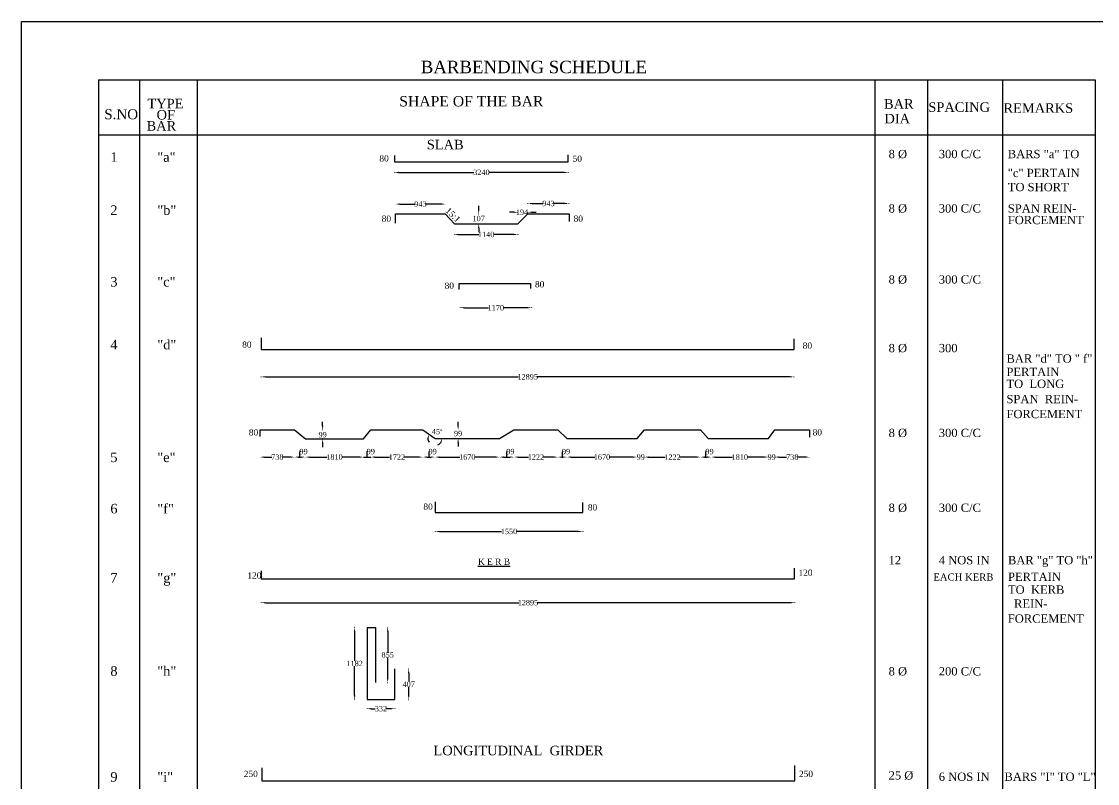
# Model space of a CAD drawing. Header units: millimetres. Extents: x -441803 to -394169, y 1318 to 37971.
# Drawn here: x -441803 to -415760, y 19520 to 37971 of the extents above; entities that cross this region are included whole.
import ezdxf

# ---------------------------------------------------------------- set-up
doc = ezdxf.new("R2010")
doc.units = ezdxf.units.MM
doc.header["$MEASUREMENT"] = 0
for name, color, linetype in [('DIM', 5, 'Continuous'), ('DWG.LINE', 10, 'Continuous'), ('TEXT', 7, 'Continuous')]:
    doc.layers.add(name, color=color, linetype=linetype)
doc.layers.add('TITLE', color=7, linetype='Continuous', lineweight=30)
doc.styles.get("Standard").update_dxf_attribs({"font": 'TIMES.TTF', "height": 130})
doc.dimstyles.get("Standard").update_dxf_attribs({"dimtxt": 130, "dimasz": 100, "dimexe": 0.18, "dimexo": 0.0625, "dimgap": 0.09, "dimtad": 0, "dimtih": 1, "dimtoh": 1, "dimdec": 0, "dimzin": 0, "dimdsep": 46, "dimtxsty": 'Standard', "dimcen": 300, "dimclrd": 5, "dimclre": 5, "dimclrt": 4, "dimadec": 0, "dimazin": 0, "dimtfac": 1, "dimtdec": 0, "dimtofl": 0, "dimtmove": 0, "dimatfit": 3, "dimfxl": 5, "dimfxlon": 1, "dimtolj": 1, "dimtzin": 0, "dimarcsym": 0})

# ---------------------------------------------------------------- blocks, each defined once
blk = doc.blocks.new('*D52')
at = {"layer": 'Defpoints', "color": 0, "ltscale": 0.2}
for p in [(-432775, 34574), (-428570, 34574), (-428570, 34317)]:
    blk.add_point(p, dxfattribs=at)
at = {"layer": 'DIM', "color": 5, "lineweight": -2, "ltscale": 0.2}
for p, q in [((-432775, 34322), (-432775, 34316)), ((-432675, 34317), (-430857, 34317)), ((-428670, 34317), (-430488, 34317)), ((-428570, 34322), (-428570, 34316))]:
    blk.add_line(p, q, dxfattribs=at)
at = {"layer": 'DIM', "color": 5, "ltscale": 0.2}
for points in [[(-432675, 34333), (-432675, 34300), (-432775, 34317)], [(-428670, 34333), (-428670, 34300), (-428570, 34317)]]:
    blk.add_solid(points, dxfattribs=at)
at = {"layer": 'DIM', "color": 4, "ltscale": 0.2, "insert": (-430672, 34317), "char_height": 130, "attachment_point": 5}
blk.add_mtext('\\A1;3240', dxfattribs=at)
blk = doc.blocks.new('*D53')
at = {"layer": 'Defpoints', "color": 0, "ltscale": 0.2}
for p in [(-431546, 33551), (-432750, 33310), (-431546, 33310)]:
    blk.add_point(p, dxfattribs=at)
at = {"layer": 'DIM', "color": 5, "lineweight": -2, "ltscale": 0.2}
for p, q in [((-432750, 33546), (-432750, 33551)), ((-432650, 33551), (-432280, 33551)), ((-431646, 33551), (-432016, 33551)), ((-431546, 33546), (-431546, 33551))]:
    blk.add_line(p, q, dxfattribs=at)
at = {"layer": 'DIM', "color": 5, "ltscale": 0.2}
for points in [[(-432650, 33567), (-432650, 33534), (-432750, 33551)], [(-431646, 33567), (-431646, 33534), (-431546, 33551)]]:
    blk.add_solid(points, dxfattribs=at)
at = {"layer": 'DIM', "color": 4, "ltscale": 0.2, "insert": (-432148, 33551), "char_height": 130, "attachment_point": 5}
blk.add_mtext('\\A1;943', dxfattribs=at)
blk = doc.blocks.new('*D54')
at = {"layer": 'Defpoints', "color": 0, "ltscale": 0.2}
for p in [(-431326, 33070), (-429788, 33070), (-429788, 32813)]:
    blk.add_point(p, dxfattribs=at)
at = {"layer": 'DIM', "color": 5, "lineweight": -2, "ltscale": 0.2}
for p, q in [((-431326, 32818), (-431326, 32813)), ((-429788, 32818), (-429788, 32813)), ((-431226, 32813), (-430734, 32813)), ((-429888, 32813), (-430380, 32813))]:
    blk.add_line(p, q, dxfattribs=at)
at = {"layer": 'DIM', "color": 5, "ltscale": 0.2}
for points in [[(-431226, 32830), (-431226, 32796), (-431326, 32813)], [(-429888, 32830), (-429888, 32796), (-429788, 32813)]]:
    blk.add_solid(points, dxfattribs=at)
at = {"layer": 'DIM', "color": 4, "ltscale": 0.2, "insert": (-430557, 32813), "char_height": 130, "attachment_point": 5}
blk.add_mtext('\\A1;1140', dxfattribs=at)
blk = doc.blocks.new('*D55')
at = {"layer": 'Defpoints', "color": 0, "ltscale": 0.2}
for p in [(-428550, 33564), (-429547, 33310), (-428550, 33310)]:
    blk.add_point(p, dxfattribs=at)
at = {"layer": 'DIM', "color": 5, "lineweight": -2, "ltscale": 0.2}
for p, q in [((-429547, 33559), (-429547, 33564)), ((-429447, 33564), (-429181, 33564)), ((-428650, 33564), (-428916, 33564)), ((-428550, 33559), (-428550, 33564))]:
    blk.add_line(p, q, dxfattribs=at)
at = {"layer": 'DIM', "color": 5, "ltscale": 0.2}
for points in [[(-429447, 33581), (-429447, 33548), (-429547, 33564)], [(-428650, 33581), (-428650, 33548), (-428550, 33564)]]:
    blk.add_solid(points, dxfattribs=at)
at = {"layer": 'DIM', "color": 4, "ltscale": 0.2, "insert": (-429049, 33564), "char_height": 130, "attachment_point": 5}
blk.add_mtext('\\A1;943', dxfattribs=at)
blk = doc.blocks.new('*D56')
at = {"layer": 'Defpoints', "color": 0, "ltscale": 0.2}
for p in [(-430757, 33310), (-430737, 33310), (-430757, 33070)]:
    blk.add_point(p, dxfattribs=at)
at = {"layer": 'DIM', "color": 5, "lineweight": -2, "ltscale": 0.2}
for p, q in [((-430737, 33410), (-430737, 33510)), ((-430742, 33310), (-430737, 33310)), ((-430742, 33070), (-430737, 33070)), ((-430737, 32970), (-430737, 32870))]:
    blk.add_line(p, q, dxfattribs=at)
at = {"layer": 'DIM', "color": 5, "ltscale": 0.2}
for points in [[(-430754, 33410), (-430721, 33410), (-430737, 33310)], [(-430754, 32970), (-430721, 32970), (-430737, 33070)]]:
    blk.add_solid(points, dxfattribs=at)
at = {"layer": 'DIM', "color": 4, "ltscale": 0.2, "insert": (-430737, 33200), "char_height": 130, "attachment_point": 5}
blk.add_mtext('\\A1;107', dxfattribs=at)
blk = doc.blocks.new('*D57')
at = {"layer": 'Defpoints', "color": 0, "ltscale": 0.2}
for p in [(-429547, 33353), (-429788, 33310), (-429547, 33310)]:
    blk.add_point(p, dxfattribs=at)
at = {"layer": 'DIM', "color": 5, "lineweight": -2, "ltscale": 0.2}
for p, q in [((-429888, 33353), (-429988, 33353)), ((-429788, 33348), (-429788, 33353)), ((-429547, 33348), (-429547, 33353)), ((-429447, 33353), (-429347, 33353))]:
    blk.add_line(p, q, dxfattribs=at)
at = {"layer": 'DIM', "color": 5, "ltscale": 0.2}
for points in [[(-429888, 33369), (-429888, 33336), (-429788, 33353)], [(-429447, 33369), (-429447, 33336), (-429547, 33353)]]:
    blk.add_solid(points, dxfattribs=at)
at = {"layer": 'DIM', "color": 4, "ltscale": 0.2, "insert": (-429688, 33353), "char_height": 130, "attachment_point": 5}
blk.add_mtext('\\A1;194', dxfattribs=at)
blk = doc.blocks.new('*D2')
at = {"layer": 'Defpoints', "color": 0, "ltscale": 0.2}
for p in [(-431182, 31065), (-429461, 31065), (-429461, 31041)]:
    blk.add_point(p, dxfattribs=at)
at = {"layer": 'DIM', "color": 5, "lineweight": -2, "ltscale": 0.2}
for p, q in [((-431182, 31046), (-431182, 31040)), ((-431082, 31041), (-430499, 31041)), ((-429561, 31041), (-430144, 31041)), ((-429461, 31046), (-429461, 31040))]:
    blk.add_line(p, q, dxfattribs=at)
at = {"layer": 'DIM', "color": 5, "ltscale": 0.2}
for points in [[(-431082, 31057), (-431082, 31024), (-431182, 31041)], [(-429561, 31057), (-429561, 31024), (-429461, 31041)]]:
    blk.add_solid(points, dxfattribs=at)
at = {"layer": 'DIM', "color": 4, "ltscale": 0.2, "insert": (-430322, 31041), "char_height": 130, "attachment_point": 5}
blk.add_mtext('\\A1;1170', dxfattribs=at)
blk = doc.blocks.new('*D3')
at = {"layer": 'Defpoints', "color": 0, "ltscale": 0.2}
for p in [(-436000, 29344), (-423105, 29366), (-423105, 29344)]:
    blk.add_point(p, dxfattribs=at)
at = {"layer": 'DIM', "color": 5, "lineweight": -2, "ltscale": 0.2}
for p, q in [((-436000, 29361), (-436000, 29367)), ((-435900, 29366), (-429775, 29366)), ((-423205, 29366), (-429330, 29366)), ((-423105, 29361), (-423105, 29367))]:
    blk.add_line(p, q, dxfattribs=at)
at = {"layer": 'DIM', "color": 5, "ltscale": 0.2}
for points in [[(-435900, 29383), (-435900, 29350), (-436000, 29366)], [(-423205, 29383), (-423205, 29350), (-423105, 29366)]]:
    blk.add_solid(points, dxfattribs=at)
at = {"layer": 'DIM', "color": 4, "ltscale": 0.2, "insert": (-429552, 29366), "char_height": 130, "attachment_point": 5}
blk.add_mtext('\\A1;12895', dxfattribs=at)
blk = doc.blocks.new('*D4')
at = {"layer": 'Defpoints', "color": 0, "ltscale": 0.2}
for p in [(-436025, 27420), (-435197, 27424), (-435197, 27420)]:
    blk.add_point(p, dxfattribs=at)
at = {"layer": 'DIM', "color": 5, "lineweight": -2, "ltscale": 0.2}
for p, q in [((-436025, 27420), (-436025, 27424)), ((-435925, 27424), (-435746, 27424)), ((-435297, 27424), (-435476, 27424)), ((-435197, 27420), (-435197, 27424))]:
    blk.add_line(p, q, dxfattribs=at)
at = {"layer": 'DIM', "color": 5, "ltscale": 0.2}
for points in [[(-435925, 27440), (-435925, 27407), (-436025, 27424)], [(-435297, 27440), (-435297, 27407), (-435197, 27424)]]:
    blk.add_solid(points, dxfattribs=at)
at = {"layer": 'DIM', "color": 4, "ltscale": 0.2, "insert": (-435611, 27424), "char_height": 130, "attachment_point": 5}
blk.add_mtext('\\A1;738', dxfattribs=at)
blk = doc.blocks.new('*D5')
at = {"layer": 'Defpoints', "color": 0, "ltscale": 0.2}
for p in [(-435197, 27420), (-434933, 27424), (-434933, 27405)]:
    blk.add_point(p, dxfattribs=at)
at = {"layer": 'DIM', "color": 5, "lineweight": -2, "ltscale": 0.2}
for p, q in [((-435197, 27420), (-435197, 27424)), ((-435097, 27424), (-435033, 27424)), ((-435065, 27424), (-435065, 27557)), ((-435065, 27557), (-435065, 27557)), ((-434933, 27419), (-434933, 27424))]:
    blk.add_line(p, q, dxfattribs=at)
at = {"layer": 'DIM', "color": 5, "ltscale": 0.2}
for points in [[(-435097, 27440), (-435097, 27407), (-435197, 27424)], [(-435033, 27440), (-435033, 27407), (-434933, 27424)]]:
    blk.add_solid(points, dxfattribs=at)
at = {"layer": 'DIM', "color": 4, "ltscale": 0.2, "insert": (-434976, 27557), "char_height": 130, "attachment_point": 5}
blk.add_mtext('\\A1;99', dxfattribs=at)
blk = doc.blocks.new('*D6')
at = {"layer": 'Defpoints', "color": 0, "ltscale": 0.2}
for p in [(-434933, 27405), (-433523, 27424), (-433523, 27409)]:
    blk.add_point(p, dxfattribs=at)
at = {"layer": 'DIM', "color": 5, "lineweight": -2, "ltscale": 0.2}
for p, q in [((-434933, 27419), (-434933, 27424)), ((-434833, 27424), (-434405, 27424)), ((-433623, 27424), (-434051, 27424)), ((-433523, 27419), (-433523, 27424))]:
    blk.add_line(p, q, dxfattribs=at)
at = {"layer": 'DIM', "color": 5, "ltscale": 0.2}
for points in [[(-434833, 27440), (-434833, 27407), (-434933, 27424)], [(-433623, 27440), (-433623, 27407), (-433523, 27424)]]:
    blk.add_solid(points, dxfattribs=at)
at = {"layer": 'DIM', "color": 4, "ltscale": 0.2, "insert": (-434228, 27424), "char_height": 130, "attachment_point": 5}
blk.add_mtext('\\A1;1810', dxfattribs=at)
blk = doc.blocks.new('*D7')
at = {"layer": 'Defpoints', "color": 0, "ltscale": 0.2}
for p in [(-433523, 27409), (-433349, 27424), (-433349, 27419)]:
    blk.add_point(p, dxfattribs=at)
at = {"layer": 'DIM', "color": 5, "lineweight": -2, "ltscale": 0.2}
for p, q in [((-433623, 27424), (-433723, 27424)), ((-433523, 27419), (-433523, 27424)), ((-433523, 27424), (-433349, 27424)), ((-433436, 27424), (-433436, 27557)), ((-433436, 27557), (-433436, 27557)), ((-433349, 27419), (-433349, 27424)), ((-433249, 27424), (-433149, 27424))]:
    blk.add_line(p, q, dxfattribs=at)
at = {"layer": 'DIM', "color": 5, "ltscale": 0.2}
for points in [[(-433623, 27440), (-433623, 27407), (-433523, 27424)], [(-433249, 27440), (-433249, 27407), (-433349, 27424)]]:
    blk.add_solid(points, dxfattribs=at)
at = {"layer": 'DIM', "color": 4, "ltscale": 0.2, "insert": (-433348, 27557), "char_height": 130, "attachment_point": 5}
blk.add_mtext('\\A1;99', dxfattribs=at)
blk = doc.blocks.new('*D8')
at = {"layer": 'Defpoints', "color": 0, "ltscale": 0.2}
for p in [(-433349, 27419), (-432087, 27424), (-432087, 27352)]:
    blk.add_point(p, dxfattribs=at)
at = {"layer": 'DIM', "color": 5, "lineweight": -2, "ltscale": 0.2}
for p, q in [((-433349, 27419), (-433349, 27424)), ((-433249, 27424), (-432895, 27424)), ((-432187, 27424), (-432541, 27424)), ((-432087, 27419), (-432087, 27424))]:
    blk.add_line(p, q, dxfattribs=at)
at = {"layer": 'DIM', "color": 5, "ltscale": 0.2}
for points in [[(-433249, 27440), (-433249, 27407), (-433349, 27424)], [(-432187, 27440), (-432187, 27407), (-432087, 27424)]]:
    blk.add_solid(points, dxfattribs=at)
at = {"layer": 'DIM', "color": 4, "ltscale": 0.2, "insert": (-432718, 27424), "char_height": 130, "attachment_point": 5}
blk.add_mtext('\\A1;1722', dxfattribs=at)
blk = doc.blocks.new('*D9')
at = {"layer": 'Defpoints', "color": 0, "ltscale": 0.2}
for p in [(-432087, 27352), (-431794, 27424), (-431794, 27336)]:
    blk.add_point(p, dxfattribs=at)
at = {"layer": 'DIM', "color": 5, "lineweight": -2, "ltscale": 0.2}
for p, q in [((-432087, 27419), (-432087, 27424)), ((-431987, 27424), (-431894, 27424)), ((-431940, 27424), (-431940, 27557)), ((-431940, 27557), (-431940, 27557)), ((-431794, 27419), (-431794, 27424))]:
    blk.add_line(p, q, dxfattribs=at)
at = {"layer": 'DIM', "color": 5, "ltscale": 0.2}
for points in [[(-431987, 27440), (-431987, 27407), (-432087, 27424)], [(-431894, 27440), (-431894, 27407), (-431794, 27424)]]:
    blk.add_solid(points, dxfattribs=at)
at = {"layer": 'DIM', "color": 4, "ltscale": 0.2, "insert": (-431852, 27557), "char_height": 130, "attachment_point": 5}
blk.add_mtext('\\A1;99', dxfattribs=at)
blk = doc.blocks.new('*D10')
at = {"layer": 'Defpoints', "color": 0, "ltscale": 0.2}
for p in [(-430234, 27424), (-431794, 27336), (-430234, 27344)]:
    blk.add_point(p, dxfattribs=at)
at = {"layer": 'DIM', "color": 5, "lineweight": -2, "ltscale": 0.2}
for p, q in [((-431794, 27419), (-431794, 27424)), ((-431694, 27424), (-431192, 27424)), ((-430334, 27424), (-430837, 27424)), ((-430234, 27419), (-430234, 27424))]:
    blk.add_line(p, q, dxfattribs=at)
at = {"layer": 'DIM', "color": 5, "ltscale": 0.2}
for points in [[(-431694, 27440), (-431694, 27407), (-431794, 27424)], [(-430334, 27440), (-430334, 27407), (-430234, 27424)]]:
    blk.add_solid(points, dxfattribs=at)
at = {"layer": 'DIM', "color": 4, "ltscale": 0.2, "insert": (-431014, 27424), "char_height": 130, "attachment_point": 5}
blk.add_mtext('\\A1;1670', dxfattribs=at)
blk = doc.blocks.new('*D11')
at = {"layer": 'Defpoints', "color": 0, "ltscale": 0.2}
for p in [(-429883, 27424), (-430234, 27344), (-429883, 27211)]:
    blk.add_point(p, dxfattribs=at)
at = {"layer": 'DIM', "color": 5, "lineweight": -2, "ltscale": 0.2}
for p, q in [((-430234, 27419), (-430234, 27424)), ((-430134, 27424), (-429983, 27424)), ((-430059, 27424), (-430059, 27557)), ((-430059, 27557), (-430059, 27557)), ((-429883, 27419), (-429883, 27424))]:
    blk.add_line(p, q, dxfattribs=at)
at = {"layer": 'DIM', "color": 5, "ltscale": 0.2}
for points in [[(-430134, 27440), (-430134, 27407), (-430234, 27424)], [(-429983, 27440), (-429983, 27407), (-429883, 27424)]]:
    blk.add_solid(points, dxfattribs=at)
at = {"layer": 'DIM', "color": 4, "ltscale": 0.2, "insert": (-429970, 27557), "char_height": 130, "attachment_point": 5}
blk.add_mtext('\\A1;99', dxfattribs=at)
blk = doc.blocks.new('*D12')
at = {"layer": 'Defpoints', "color": 0, "ltscale": 0.2}
for p in [(-428822, 27424), (-429883, 27211), (-428822, 27291)]:
    blk.add_point(p, dxfattribs=at)
at = {"layer": 'DIM', "color": 5, "lineweight": -2, "ltscale": 0.2}
for p, q in [((-429883, 27419), (-429883, 27424)), ((-429783, 27424), (-429529, 27424)), ((-428922, 27424), (-429176, 27424)), ((-428822, 27419), (-428822, 27424))]:
    blk.add_line(p, q, dxfattribs=at)
at = {"layer": 'DIM', "color": 5, "ltscale": 0.2}
for points in [[(-429783, 27440), (-429783, 27407), (-429883, 27424)], [(-428922, 27440), (-428922, 27407), (-428822, 27424)]]:
    blk.add_solid(points, dxfattribs=at)
at = {"layer": 'DIM', "color": 4, "ltscale": 0.2, "insert": (-429353, 27424), "char_height": 130, "attachment_point": 5}
blk.add_mtext('\\A1;1222', dxfattribs=at)
blk = doc.blocks.new('*D13')
at = {"layer": 'Defpoints', "color": 0, "ltscale": 0.2}
for p in [(-428601, 27424), (-428822, 27291), (-428601, 27241)]:
    blk.add_point(p, dxfattribs=at)
at = {"layer": 'DIM', "color": 5, "lineweight": -2, "ltscale": 0.2}
for p, q in [((-428822, 27419), (-428822, 27424)), ((-428722, 27424), (-428701, 27424)), ((-428711, 27424), (-428711, 27557)), ((-428711, 27557), (-428711, 27557)), ((-428601, 27419), (-428601, 27424))]:
    blk.add_line(p, q, dxfattribs=at)
at = {"layer": 'DIM', "color": 5, "ltscale": 0.2}
for points in [[(-428722, 27440), (-428722, 27407), (-428822, 27424)], [(-428701, 27440), (-428701, 27407), (-428601, 27424)]]:
    blk.add_solid(points, dxfattribs=at)
at = {"layer": 'DIM', "color": 4, "ltscale": 0.2, "insert": (-428623, 27557), "char_height": 130, "attachment_point": 5}
blk.add_mtext('\\A1;99', dxfattribs=at)
blk = doc.blocks.new('*D14')
at = {"layer": 'Defpoints', "color": 0, "ltscale": 0.2}
for p in [(-426905, 27424), (-428601, 27241), (-426905, 27226)]:
    blk.add_point(p, dxfattribs=at)
at = {"layer": 'DIM', "color": 5, "lineweight": -2, "ltscale": 0.2}
for p, q in [((-428601, 27419), (-428601, 27424)), ((-428501, 27424), (-427930, 27424)), ((-427005, 27424), (-427575, 27424)), ((-426905, 27419), (-426905, 27424))]:
    blk.add_line(p, q, dxfattribs=at)
at = {"layer": 'DIM', "color": 5, "ltscale": 0.2}
for points in [[(-428501, 27440), (-428501, 27407), (-428601, 27424)], [(-427005, 27440), (-427005, 27407), (-426905, 27424)]]:
    blk.add_solid(points, dxfattribs=at)
at = {"layer": 'DIM', "color": 4, "ltscale": 0.2, "insert": (-427753, 27424), "char_height": 130, "attachment_point": 5}
blk.add_mtext('\\A1;1670', dxfattribs=at)
blk = doc.blocks.new('*D15')
at = {"layer": 'Defpoints', "color": 0, "ltscale": 0.2}
for p in [(-426726, 27424), (-426905, 27226), (-426726, 27173)]:
    blk.add_point(p, dxfattribs=at)
at = {"layer": 'DIM', "color": 5, "lineweight": -2, "ltscale": 0.2}
for p, q in [((-427005, 27424), (-427105, 27424)), ((-426905, 27419), (-426905, 27424)), ((-426726, 27419), (-426726, 27424)), ((-426626, 27424), (-426526, 27424))]:
    blk.add_line(p, q, dxfattribs=at)
at = {"layer": 'DIM', "color": 5, "ltscale": 0.2}
for points in [[(-427005, 27440), (-427005, 27407), (-426905, 27424)], [(-426626, 27440), (-426626, 27407), (-426726, 27424)]]:
    blk.add_solid(points, dxfattribs=at)
at = {"layer": 'DIM', "color": 4, "ltscale": 0.2, "insert": (-426815, 27424), "char_height": 130, "attachment_point": 5}
blk.add_mtext('\\A1;99', dxfattribs=at)
blk = doc.blocks.new('*D16')
at = {"layer": 'Defpoints', "color": 0, "ltscale": 0.2}
for p in [(-425369, 27424), (-426726, 27173), (-425369, 27245)]:
    blk.add_point(p, dxfattribs=at)
at = {"layer": 'DIM', "color": 5, "lineweight": -2, "ltscale": 0.2}
for p, q in [((-426726, 27419), (-426726, 27424)), ((-426626, 27424), (-426224, 27424)), ((-425469, 27424), (-425871, 27424)), ((-425369, 27419), (-425369, 27424))]:
    blk.add_line(p, q, dxfattribs=at)
at = {"layer": 'DIM', "color": 5, "ltscale": 0.2}
for points in [[(-426626, 27440), (-426626, 27407), (-426726, 27424)], [(-425469, 27440), (-425469, 27407), (-425369, 27424)]]:
    blk.add_solid(points, dxfattribs=at)
at = {"layer": 'DIM', "color": 4, "ltscale": 0.2, "insert": (-426047, 27424), "char_height": 130, "attachment_point": 5}
blk.add_mtext('\\A1;1222', dxfattribs=at)
blk = doc.blocks.new('*D17')
at = {"layer": 'Defpoints', "color": 0, "ltscale": 0.2}
for p in [(-425108, 27424), (-425369, 27245), (-425108, 27082)]:
    blk.add_point(p, dxfattribs=at)
at = {"layer": 'DIM', "color": 5, "lineweight": -2, "ltscale": 0.2}
for p, q in [((-425369, 27419), (-425369, 27424)), ((-425269, 27424), (-425208, 27424)), ((-425239, 27424), (-425239, 27557)), ((-425239, 27557), (-425238, 27557)), ((-425108, 27419), (-425108, 27424))]:
    blk.add_line(p, q, dxfattribs=at)
at = {"layer": 'DIM', "color": 5, "ltscale": 0.2}
for points in [[(-425269, 27440), (-425269, 27407), (-425369, 27424)], [(-425208, 27440), (-425208, 27407), (-425108, 27424)]]:
    blk.add_solid(points, dxfattribs=at)
at = {"layer": 'DIM', "color": 4, "ltscale": 0.2, "insert": (-425150, 27557), "char_height": 130, "attachment_point": 5}
blk.add_mtext('\\A1;99', dxfattribs=at)
blk = doc.blocks.new('*D58')
at = {"layer": 'Defpoints', "color": 0, "ltscale": 0.2}
for p in [(-423726, 27877), (-423726, 27424), (-425108, 27082)]:
    blk.add_point(p, dxfattribs=at)
at = {"layer": 'DIM', "color": 5, "lineweight": -2, "ltscale": 0.2}
for p, q in [((-425108, 27419), (-425108, 27424)), ((-425008, 27424), (-424594, 27424)), ((-423826, 27424), (-424240, 27424)), ((-423726, 27429), (-423726, 27424))]:
    blk.add_line(p, q, dxfattribs=at)
at = {"layer": 'DIM', "color": 5, "ltscale": 0.2}
for points in [[(-425008, 27440), (-425008, 27407), (-425108, 27424)], [(-423826, 27440), (-423826, 27407), (-423726, 27424)]]:
    blk.add_solid(points, dxfattribs=at)
at = {"layer": 'DIM', "color": 4, "ltscale": 0.2, "insert": (-424417, 27424), "char_height": 130, "attachment_point": 5}
blk.add_mtext('\\A1;1810', dxfattribs=at)
blk = doc.blocks.new('*D18')
at = {"layer": 'Defpoints', "color": 0, "ltscale": 0.2}
for p in [(-423726, 27429), (-423568, 27429), (-423568, 27424)]:
    blk.add_point(p, dxfattribs=at)
at = {"layer": 'DIM', "color": 5, "lineweight": -2, "ltscale": 0.2}
for p, q in [((-423826, 27424), (-423926, 27424)), ((-423726, 27429), (-423726, 27423)), ((-423568, 27429), (-423568, 27423)), ((-423468, 27424), (-423368, 27424))]:
    blk.add_line(p, q, dxfattribs=at)
at = {"layer": 'DIM', "color": 5, "ltscale": 0.2}
for points in [[(-423826, 27440), (-423826, 27407), (-423726, 27424)], [(-423468, 27440), (-423468, 27407), (-423568, 27424)]]:
    blk.add_solid(points, dxfattribs=at)
at = {"layer": 'DIM', "color": 4, "ltscale": 0.2, "insert": (-423647, 27424), "char_height": 130, "attachment_point": 5}
blk.add_mtext('\\A1;99', dxfattribs=at)
blk = doc.blocks.new('*D19')
at = {"layer": 'Defpoints', "color": 0, "ltscale": 0.2}
for p in [(-423568, 27423), (-422728, 27423), (-422728, 27423)]:
    blk.add_point(p, dxfattribs=at)
at = {"layer": 'DIM', "color": 5, "lineweight": -2, "ltscale": 0.2}
for p, q in [((-423568, 27423), (-423568, 27424)), ((-423468, 27423), (-423283, 27423)), ((-422828, 27423), (-423013, 27423)), ((-422728, 27423), (-422728, 27423))]:
    blk.add_line(p, q, dxfattribs=at)
at = {"layer": 'DIM', "color": 5, "ltscale": 0.2}
for points in [[(-423468, 27440), (-423468, 27407), (-423568, 27423)], [(-422828, 27440), (-422828, 27407), (-422728, 27423)]]:
    blk.add_solid(points, dxfattribs=at)
at = {"layer": 'DIM', "color": 4, "ltscale": 0.2, "insert": (-423148, 27423), "char_height": 130, "attachment_point": 5}
blk.add_mtext('\\A1;738', dxfattribs=at)
blk = doc.blocks.new('*D59')
at = {"layer": 'Defpoints', "color": 0, "ltscale": 0.2}
for p in [(-434286, 28081), (-434515, 27863), (-434286, 27863)]:
    blk.add_point(p, dxfattribs=at)
at = {"layer": 'DIM', "color": 5, "lineweight": -2, "ltscale": 0.2}
for p, q in [((-434515, 28181), (-434515, 28281)), ((-434510, 28081), (-434515, 28081)), ((-434510, 27863), (-434515, 27863)), ((-434515, 27763), (-434515, 27663))]:
    blk.add_line(p, q, dxfattribs=at)
at = {"layer": 'DIM', "color": 5, "ltscale": 0.2}
for points in [[(-434532, 28181), (-434499, 28181), (-434515, 28081)], [(-434532, 27763), (-434499, 27763), (-434515, 27863)]]:
    blk.add_solid(points, dxfattribs=at)
at = {"layer": 'DIM', "color": 4, "ltscale": 0.2, "insert": (-434515, 27964), "char_height": 130, "attachment_point": 5}
blk.add_mtext('\\A1;99', dxfattribs=at)
blk = doc.blocks.new('*D60')
at = {"layer": 'Defpoints', "color": 0, "ltscale": 0.2}
for p in [(-432087, 28081), (-431794, 27876), (-431794, 27876), (-431680, 28004), (-430234, 27876)]:
    blk.add_point(p, dxfattribs=at)
at = {"layer": 'DIM', "color": 5, "lineweight": -2, "ltscale": 0.2}
for start, end in [(178.6531, 212.3849), (292.5364, 326.2682)]:
    blk.add_arc((-431794, 27876), 172, start, end, dxfattribs=at)
at = {"layer": 'DIM', "color": 5, "ltscale": 0.2}
for points in [[(-431982, 27885), (-431951, 27874), (-431935, 27975)], [(-431667, 27785), (-431635, 27775), (-431622, 27876)]]:
    blk.add_solid(points, dxfattribs=at)
at = {"layer": 'DIM', "color": 4, "ltscale": 0.2, "insert": (-431742, 28040), "char_height": 130, "attachment_point": 5}
blk.add_mtext('\\A1;45{\\fCentury Gothic|b0|i0|c0|p34;\\H0.875x;°}', dxfattribs=at)
blk = doc.blocks.new('*D20')
at = {"layer": 'Defpoints', "color": 0, "ltscale": 0.2}
for p in [(-431236, 27876), (-431004, 28081), (-431004, 27876)]:
    blk.add_point(p, dxfattribs=at)
at = {"layer": 'DIM', "color": 5, "lineweight": -2, "ltscale": 0.2}
for p, q in [((-431236, 28181), (-431236, 28281)), ((-431231, 28081), (-431236, 28081)), ((-431231, 27876), (-431236, 27876)), ((-431236, 27776), (-431236, 27676))]:
    blk.add_line(p, q, dxfattribs=at)
at = {"layer": 'DIM', "color": 5, "ltscale": 0.2}
for points in [[(-431253, 28181), (-431219, 28181), (-431236, 28081)], [(-431253, 27776), (-431219, 27776), (-431236, 27876)]]:
    blk.add_solid(points, dxfattribs=at)
at = {"layer": 'DIM', "color": 4, "ltscale": 0.2, "insert": (-431236, 27994), "char_height": 130, "attachment_point": 5}
blk.add_mtext('\\A1;99', dxfattribs=at)
blk = doc.blocks.new('*D21')
at = {"layer": 'Defpoints', "color": 0, "ltscale": 0.2}
for p in [(-431789, 25655), (-428220, 25655), (-428220, 25622)]:
    blk.add_point(p, dxfattribs=at)
at = {"layer": 'DIM', "color": 5, "lineweight": -2, "ltscale": 0.2}
for p, q in [((-431789, 25627), (-431789, 25622)), ((-431689, 25622), (-430182, 25622)), ((-428320, 25622), (-429827, 25622)), ((-428220, 25627), (-428220, 25622))]:
    blk.add_line(p, q, dxfattribs=at)
at = {"layer": 'DIM', "color": 5, "ltscale": 0.2}
for points in [[(-431689, 25638), (-431689, 25605), (-431789, 25622)], [(-428320, 25638), (-428320, 25605), (-428220, 25622)]]:
    blk.add_solid(points, dxfattribs=at)
at = {"layer": 'DIM', "color": 4, "ltscale": 0.2, "insert": (-430004, 25622), "char_height": 130, "attachment_point": 5}
blk.add_mtext('\\A1;1550', dxfattribs=at)
blk = doc.blocks.new('*D22')
at = {"layer": 'Defpoints', "color": 0, "ltscale": 0.2}
for p in [(-435999, 23949), (-423091, 23949), (-423091, 23897)]:
    blk.add_point(p, dxfattribs=at)
at = {"layer": 'DIM', "color": 5, "lineweight": -2, "ltscale": 0.2}
for p, q in [((-435999, 23902), (-435999, 23897)), ((-435899, 23897), (-429768, 23897)), ((-423191, 23897), (-429323, 23897)), ((-423091, 23902), (-423091, 23897))]:
    blk.add_line(p, q, dxfattribs=at)
at = {"layer": 'DIM', "color": 5, "ltscale": 0.2}
for points in [[(-435899, 23914), (-435899, 23881), (-435999, 23897)], [(-423191, 23914), (-423191, 23881), (-423091, 23897)]]:
    blk.add_solid(points, dxfattribs=at)
at = {"layer": 'DIM', "color": 4, "ltscale": 0.2, "insert": (-429545, 23897), "char_height": 130, "attachment_point": 5}
blk.add_mtext('\\A1;12895', dxfattribs=at)
blk = doc.blocks.new('*D23')
at = {"layer": 'Defpoints', "color": 0, "ltscale": 0.2}
for p in [(-433708, 23296), (-433740, 21554), (-433708, 21554)]:
    blk.add_point(p, dxfattribs=at)
at = {"layer": 'DIM', "color": 5, "lineweight": -2, "ltscale": 0.2}
for p, q in [((-433735, 23296), (-433740, 23296)), ((-433740, 23196), (-433740, 22491)), ((-433740, 21654), (-433740, 22359)), ((-433735, 21554), (-433740, 21554))]:
    blk.add_line(p, q, dxfattribs=at)
at = {"layer": 'DIM', "color": 5, "ltscale": 0.2}
for points in [[(-433757, 23196), (-433723, 23196), (-433740, 23296)], [(-433757, 21654), (-433723, 21654), (-433740, 21554)]]:
    blk.add_solid(points, dxfattribs=at)
at = {"layer": 'DIM', "color": 4, "ltscale": 0.2, "insert": (-433740, 22425), "char_height": 130, "attachment_point": 5}
blk.add_mtext('\\A1;1182', dxfattribs=at)
blk = doc.blocks.new('*D24')
at = {"layer": 'Defpoints', "color": 0, "ltscale": 0.2}
for p in [(-432963, 23296), (-432963, 21969), (-432940, 21969)]:
    blk.add_point(p, dxfattribs=at)
at = {"layer": 'DIM', "color": 5, "lineweight": -2, "ltscale": 0.2}
for p, q in [((-432945, 23296), (-432940, 23296)), ((-432940, 23196), (-432940, 22699)), ((-432940, 22069), (-432940, 22566)), ((-432945, 21969), (-432940, 21969))]:
    blk.add_line(p, q, dxfattribs=at)
at = {"layer": 'DIM', "color": 5, "ltscale": 0.2}
for points in [[(-432957, 23196), (-432923, 23196), (-432940, 23296)], [(-432957, 22069), (-432923, 22069), (-432940, 21969)]]:
    blk.add_solid(points, dxfattribs=at)
at = {"layer": 'DIM', "color": 4, "ltscale": 0.2, "insert": (-432940, 22632), "char_height": 130, "attachment_point": 5}
blk.add_mtext('\\A1;855', dxfattribs=at)
blk = doc.blocks.new('*D61')
at = {"layer": 'Defpoints', "color": 0, "ltscale": 0.2}
for p in [(-433437, 21554), (-432769, 21554), (-432769, 21330)]:
    blk.add_point(p, dxfattribs=at)
at = {"layer": 'DIM', "color": 5, "lineweight": -2, "ltscale": 0.2}
for p, q in [((-433437, 21335), (-433437, 21330)), ((-433337, 21330), (-433240, 21330)), ((-432869, 21330), (-432967, 21330)), ((-432769, 21335), (-432769, 21330))]:
    blk.add_line(p, q, dxfattribs=at)
at = {"layer": 'DIM', "color": 5, "ltscale": 0.2}
for points in [[(-433337, 21346), (-433337, 21313), (-433437, 21330)], [(-432869, 21346), (-432869, 21313), (-432769, 21330)]]:
    blk.add_solid(points, dxfattribs=at)
at = {"layer": 'DIM', "color": 4, "ltscale": 0.2, "insert": (-433103, 21330), "char_height": 130, "attachment_point": 5}
blk.add_mtext('\\A1;332', dxfattribs=at)
blk = doc.blocks.new('*D62')
at = {"layer": 'Defpoints', "color": 0, "ltscale": 0.2}
for p in [(-432769, 22294), (-432431, 22294), (-432769, 21554)]:
    blk.add_point(p, dxfattribs=at)
at = {"layer": 'DIM', "color": 5, "lineweight": -2, "ltscale": 0.2}
for p, q in [((-432436, 22294), (-432431, 22294)), ((-432431, 22194), (-432431, 21991)), ((-432431, 21654), (-432431, 21858)), ((-432436, 21554), (-432431, 21554))]:
    blk.add_line(p, q, dxfattribs=at)
at = {"layer": 'DIM', "color": 5, "ltscale": 0.2}
for points in [[(-432448, 22194), (-432414, 22194), (-432431, 22294)], [(-432448, 21654), (-432414, 21654), (-432431, 21554)]]:
    blk.add_solid(points, dxfattribs=at)
at = {"layer": 'DIM', "color": 4, "ltscale": 0.2, "insert": (-432431, 21924), "char_height": 130, "attachment_point": 5}
blk.add_mtext('\\A1;407', dxfattribs=at)

msp = doc.modelspace()

# ---------------------------------------------------------------- linework, layer by layer
at = {"layer": 'DWG.LINE', "ltscale": 0.2}
for points in [[(-439941.7, 36555.7), (-415815.5, 36555.7)], [(-439941.7, 36555.7), (-439941.7, 1318.2)], [(-438951.3, 36555.7), (-438951.3, 1318.2)], [(-437550.5, 36555.7), (-437550.5, 1318.2)], [(-421148.1, 36555.7), (-421148.1, 1318.2)], [(-419870.8, 36555.7), (-419870.8, 1318.2)], [(-418061.4, 36555.7), (-418061.4, 1318.2)], [(-415815.5, 36555.7), (-415815.5, 1318.2)], [(-439941.7, 35227.7), (-415815.5, 35227.7)], [(-432775, 34729.2), (-432775, 34574.4), (-428570, 34574.4), (-428570, 34743.8)], [(-432750.3, 33086.4), (-432750.3, 33310.1), (-431546.1, 33310.1), (-431326, 33069.6), (-429788, 33069.6), (-429547.1, 33310.1), (-428549.9, 33310.1), (-428549.9, 33128.7)], [(-431209.5, 31480.3), (-431209.5, 31625.5), (-429480.5, 31625.5), (-429480.5, 31509.3)], [(-435999.6, 30313.1), (-435999.6, 30027), (-423104.6, 30027), (-423104.6, 30283.3)], [(-435999.6, 30027), (-423104.6, 30027)], [(-436024.5, 27918.4), (-436024.5, 28080.9), (-435196.6, 28080.9), (-434932.8, 27863.1), (-433523.3, 27863.1), (-433348.9, 28080.9), (-432086.7, 28080.9), (-431794.2, 27875.6), (-430234.3, 27875.6), (-429883.2, 28080.9), (-428821.9, 28080.9), (-428600.7, 27872.2), (-426904.6, 27872.2), (-426725.5, 28080.9), (-425369.1, 28080.9), (-425184.8, 27877.4), (-423725.7, 27877.4), (-423567.7, 28080.9), (-422728, 28080.9), (-422728, 27909)], [(-431788.9, 26339.5), (-431788.9, 26079), (-428219.8, 26079), (-428219.8, 26323)], [(-435999.2, 24670.6), (-435999.2, 24472.9), (-423091.4, 24472.9), (-423091.4, 24732.5)], [(-433437.3, 23295.7), (-433437.3, 21554.3)], [(-433437.3, 23295.7), (-433239, 23295.7), (-433239, 21968.9)], [(-433437.3, 21554.3), (-432769.5, 21554.3), (-432769.5, 22293.9)], [(-435989.2, 19899.8), (-435989.2, 19583.2), (-423082.3, 19583.2), (-423082.3, 19955.2)]]:
    msp.add_lwpolyline(points, dxfattribs=at)
at = {"layer": 'TITLE', "ltscale": 0.2}
msp.add_lwpolyline([(-441803, 37971.2), (-394169, 37971.2), (-394169, 1318.2), (-441803, 1318.2)], close=True, dxfattribs=at)

# ---------------------------------------------------------------- texts
at = {"layer": 'TEXT', "ltscale": 0.2}
for s, height, p in [('BARBENDING SCHEDULE', 301.362, (-432138.6, 36719)), ('TYPE', 231.04, (-438755.4, 35869.2)), ('SHAPE OF THE BAR', 251.135, (-432659.7, 35915.4)), ('BAR', 231.04, (-420927, 35861.1)), ('SPACING', 231.04, (-419854.2, 35783.1)), ('REMARKS', 231.04, (-418035.5, 35760.2)), ('S.NO', 241.09, (-439800.3, 35605.1)), ('OF', 231.04, (-438533, 35596.8)), ('DIA', 231.04, (-420917.7, 35504.4)), ('BAR', 231.04, (-438776.4, 35328.5)), ('SLAB', 231.04, (-431993.1, 34875.1)), ('1', 231, (-439653.5, 34574)), ('"a"', 231.04, (-438516, 34574)), ('80', 150.68, (-433141.4, 34580.4)), ('50', 150.68, (-428465, 34574)), ('8 %%C', 200.91, (-420815.7, 34661.8)), ('300 C/C', 200.91, (-419601.3, 34661.8)), ('BARS "a" TO', 200.908, (-417930.8, 34661.8)), ('"c" PERTAIN', 200.908, (-417930.8, 34203.8)), ('TO SHORT', 200.91, (-417930.8, 33861.8)), ('2', 231, (-439653.5, 33286.8)), ('"b"', 231.04, (-438516, 33286.8)), ('8 %%C', 200.91, (-420815.7, 33345.3)), ('300 C/C', 200.91, (-419601.3, 33345.3)), ('SPAN REIN-', 200.91, (-417930.8, 33345.3)), ('80', 150.68, (-433084.9, 33121.8)), ('80', 150.68, (-428440.6, 33121.8)), ('FORCEMENT', 200.91, (-417930.8, 33063.9)), ('3', 231, (-439653.5, 31552.3)), ('"c"', 231.04, (-438516, 31552.3)), ('8 %%C', 200.91, (-420815.7, 31625.5)), ('300 C/C', 200.91, (-419601.3, 31625.5)), ('80', 150.68, (-431563, 31498)), ('80', 150.68, (-429375.4, 31534.1)), ('4', 231, (-439653.5, 30031.4)), ('"d"', 231.04, (-438516, 30031.4)), ('80', 150.68, (-436463, 30071.2)), ('80', 150.68, (-422894.5, 30047.5)), ('8 %%C', 200.91, (-420815.7, 29963.3)), ('300 ', 200.91, (-419601.3, 29963.3)), ('BAR "d" TO " f"', 200.908, (-417963.3, 29709.4)), ('PERTAIN', 200.91, (-417963.3, 29386.2)), ('TO  LONG', 200.91, (-417963.3, 29097.6)), ('SPAN  REIN-', 200.908, (-417963.3, 28728.3)), ('FORCEMENT', 200.91, (-417963.3, 28366)), ('80', 150.68, (-436301.2, 27946.7)), ('80', 150.68, (-422654.2, 27946.7)), ('8 %%C', 200.91, (-420815.7, 27908.7)), ('300 C/C', 200.91, (-419601.3, 27908.7)), ('5', 231, (-439653.5, 27302.4)), ('"e"', 231.04, (-438516, 27302.4)), ('"f"', 231.04, (-438516, 26059.9)), ('8 %%C', 200.91, (-420815.7, 26096.5)), ('6', 231, (-439653.5, 26059.9)), ('80', 150.68, (-432075.9, 26147.6)), ('80', 150.68, (-428095.7, 26131.7)), ('300 C/C', 200.91, (-419601.3, 26096.5)), ('12', 200.91, (-420815.7, 24826.9)), ('4 NOS IN', 200.91, (-419601.3, 24826.9)), ('BAR "g" TO "h"', 200.908, (-417926.4, 24826.9)), ('7', 231, (-439653.5, 24384.2)), ('"g"', 231.04, (-438516, 24384.2)), ('120', 150.68, (-436337.5, 24481.9)), ('120', 150.68, (-422998.5, 24549)), (' EACH KERB', 170.77, (-419797.8, 24434.4)), ('PERTAIN', 200.91, (-417926.4, 24424.9)), ('TO  KERB', 200.91, (-417926.4, 24113.7)), ('  REIN-', 200.91, (-417930.8, 23774.9)), ('FORCEMENT', 200.91, (-417930.8, 23412.6)), ('8', 231, (-439653.5, 22128)), ('"h"', 231.04, (-438516, 22128)), ('8 %%C', 200.91, (-420815.7, 22135.9)), ('200 C/C', 200.91, (-419601.3, 22135.9)), ('9', 231, (-439653.5, 19565.1)), ('"i"', 231.04, (-438516, 19565.1)), ('250', 150.68, (-436424.9, 19676.5)), ('250', 150.68, (-422985.6, 19676.5)), ('25 %%C', 200.91, (-420815.7, 19615.7)), ('6 NOS IN', 200.91, (-419601.3, 19583.1)), ('BARS "I" TO "L"', 200.908, (-418011.4, 19583.1))]:
    msp.add_text(s, height=height, dxfattribs=at).set_placement(p)
msp.add_text('15:1', height=150.68, rotation=315.72301, dxfattribs=at).set_placement((-431557.2, 33376))
at = {"layer": 'TITLE', "ltscale": 0.2}
for s, height, p in [('%%UK E R B', 150.68, (-430755.1, 24813.7)), ('LONGITUDINAL  GIRDER', 231.045, (-431831.4, 20201.9))]:
    msp.add_text(s, height=height, dxfattribs=at).set_placement(p)

# ---------------------------------------------------------------- dimensions: what is measured, and where the dimension line sits
at = {"layer": 'DIM', "ltscale": 0.2}
for base, p1, p2, text, picture, middle in [((-428570, 34316.6), (-432775, 34574.4), (-428570, 34574.4), '3240', '*D52', (-430672.5, 34316.6)), ((-431546.1, 33550.6), (-432750.3, 33310.1), (-431546.1, 33310.1), '943', '*D53', (-432148.2, 33550.6)), ((-428549.9, 33564.2), (-429547.1, 33310.1), (-428549.9, 33310.1), '943', '*D55', (-429048.5, 33564.2)), ((-429788, 32812.9), (-431326, 33069.6), (-429788, 33069.6), '1140', '*D54', (-430557, 32812.9)), ((-429461.4, 31040.5), (-431181.7, 31065.4), (-429461.4, 31065.4), '1170', '*D2', (-430321.5, 31040.5)), ((-423104.6, 29366.4), (-435999.6, 29343.7), (-423104.6, 29343.7), '12895', '*D3', (-429552.1, 29366.4)), ((-435196.6, 27423.7), (-436024.5, 27419.9), (-435196.6, 27419.9), '738', '*D4', (-435610.6, 27423.7)), ((-422728, 27423.4), (-423567.7, 27423.4), (-422728, 27423.4), '738', '*D19', (-423147.9, 27423.4)), ((-428219.8, 25621.8), (-431788.9, 25655.2), (-428219.8, 25655.2), '1550', '*D21', (-430004.3, 25621.8)), ((-423091.4, 23897.5), (-435999.2, 23948.8), (-423091.4, 23948.8), '12895', '*D22', (-429545.3, 23897.5)), ((-432769.5, 21329.8), (-433437.3, 21554.3), (-432769.5, 21554.3), '332', '*D61', (-433103.4, 21329.8))]:
    dim = msp.add_linear_dim(base=base, p1=p1, p2=p2, text=text, dimstyle='Standard', dxfattribs=at)
    dim.commit()
    dim.dimension.update_dxf_attribs({"geometry": picture, "text_midpoint": middle})
for base, p1, p2, angle, text, picture, middle, dimtype in [((-430737.4, 33310.1), (-430756.6, 33069.6), (-430756.6, 33310.1), 90, '107', '*D56', (-430737.4, 33200.4), 160), ((-429547.1, 33352.8), (-429788, 33310.1), (-429547.1, 33310.1), 0, '194', '*D57', (-429687.5, 33352.8), 161), ((-434515.3, 27863.1), (-434286, 28080.9), (-434286, 27863.1), 90, '99', '*D59', (-434515.3, 27964), 160), ((-431235.9, 27875.6), (-431004, 28080.9), (-431004, 27875.6), 90, '99', '*D20', (-431235.9, 27993.8), 160)]:
    dim = msp.add_linear_dim(base=base, p1=p1, p2=p2, angle=angle, text=text, dimstyle='Standard', dxfattribs=at)
    dim.commit()
    dim.dimension.update_dxf_attribs({"geometry": picture, "text_midpoint": middle, "dimtype": dimtype})
dim = msp.add_angular_dim_2l(base=(-431679.6, 28004.2), line1=((-432086.7, 28080.9), (-431794.2, 27875.6)), line2=((-431794.2, 27875.6), (-430234.3, 27875.6)), text='45{\\fCentury Gothic|b0|i0|c0|p34;\\H0.875x;°}', dimstyle='Standard', dxfattribs=at)
dim.commit()
dim.dimension.update_dxf_attribs({"geometry": '*D60', "text_midpoint": (-431742.3, 28039.9)})
for base, p1, p2, text, picture, middle in [((-423725.7, 27423.7), (-425108.2, 27082), (-423725.7, 27877.4), '1810', '*D58', (-424417, 27423.7)), ((-434932.8, 27423.7), (-435196.6, 27419.9), (-434932.8, 27404.8), '99', '*D5', (-435064.4, 27556.6)), ((-433348.9, 27423.7), (-433523.3, 27408.6), (-433348.9, 27418.7), '99', '*D7', (-433435.9, 27556.6)), ((-431794.2, 27423.7), (-432086.7, 27351.5), (-431794.2, 27336.3), '99', '*D9', (-431940.2, 27556.6)), ((-429883.2, 27423.7), (-430234.3, 27343.9), (-429883.2, 27211), '99', '*D11', (-430058.4, 27556.6)), ((-428600.7, 27423.7), (-428821.9, 27290.8), (-428600.7, 27241.4), '99', '*D13', (-428711, 27556.6)), ((-425108.2, 27423.7), (-425369.1, 27245.3), (-425108.2, 27082), '99', '*D17', (-425238.4, 27556.6)), ((-433523.3, 27423.7), (-434932.8, 27404.8), (-433523.3, 27408.6), '1810', '*D6', (-434228.1, 27423.7)), ((-432086.7, 27423.7), (-433348.9, 27418.7), (-432086.7, 27351.5), '1722', '*D8', (-432717.8, 27423.7)), ((-430234.3, 27423.7), (-431794.2, 27336.3), (-430234.3, 27343.9), '1670', '*D10', (-431014.2, 27423.7)), ((-428821.9, 27423.7), (-429883.2, 27211), (-428821.9, 27290.8), '1222', '*D12', (-429352.5, 27423.7)), ((-426904.6, 27423.7), (-428600.7, 27241.4), (-426904.6, 27226.2), '1670', '*D14', (-427752.6, 27423.7)), ((-426725.5, 27423.7), (-426904.6, 27226.2), (-426725.5, 27173), '99', '*D15', (-426815, 27423.7)), ((-425369.1, 27423.7), (-426725.5, 27173), (-425369.1, 27245.3), '1222', '*D16', (-426047.3, 27423.7))]:
    dim = msp.add_linear_dim(base=base, p1=p1, p2=p2, text=text, dimstyle='Standard', override={"dimtmove": 1}, dxfattribs=at)
    dim.commit()
    dim.dimension.update_dxf_attribs({"geometry": picture, "text_midpoint": middle})
dim = msp.add_linear_dim(base=(-423567.7, 27423.6), p1=(-423725.7, 27428.8), p2=(-423567.7, 27428.8), text='99', dimstyle='Standard', dxfattribs=at)
dim.commit()
dim.dimension.update_dxf_attribs({"geometry": '*D18', "text_midpoint": (-423646.7, 27423.6), "dimtype": 160})
for base, p1, p2, text, picture, middle in [((-433740, 21554.3), (-433707.6, 23295.7), (-433707.6, 21554.3), '1182', '*D23', (-433740, 22425)), ((-432939.9, 21968.9), (-432963, 23295.7), (-432963, 21968.9), '855', '*D24', (-432939.9, 22632.3)), ((-432431.1, 22293.9), (-432769.5, 21554.3), (-432769.5, 22293.9), '407', '*D62', (-432431.1, 21924.1))]:
    dim = msp.add_linear_dim(base=base, p1=p1, p2=p2, angle=90, text=text, dimstyle='Standard', dxfattribs=at)
    dim.commit()
    dim.dimension.update_dxf_attribs({"geometry": picture, "text_midpoint": middle})

doc.saveas('drawing.dxf')
